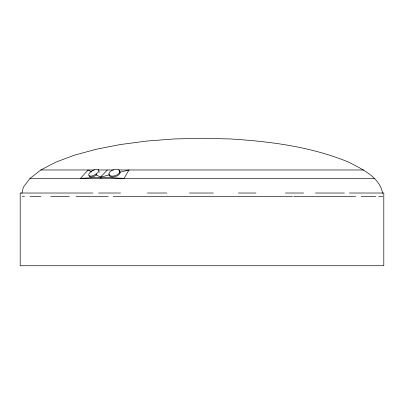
<?xml version="1.0" encoding="UTF-8"?>
<svg xmlns="http://www.w3.org/2000/svg" width="404" height="404" viewBox="0 0 404 404"><rect width="100%" height="100%" fill="white"/><g stroke="black" fill="none" stroke-linecap="round" stroke-linejoin="round"><path stroke-width="0.61" d="M21.877 193.314L23.361 187.254L29.997 178.391L40.875 169.973L55.722 162.201L74.179 155.267L95.793 149.349L120.023 144.587L146.283 141.102L173.917 138.971L202.252 138.259L230.583 138.971C270.705 141.501 311.368 146.723 348.778 162.201C361.918 169.054 379.715 177.048 382.623 193.314M107.393 169.973L100.399 177.194L80.452 178.391L88.138 169.973L91.476 171.937M119.801 171.311L120.114 172.215L128.987 169.973L124.048 178.391L100.399 177.194L96.586 174.947L95.445 175.669A5.651 2.394 -29 0 1 89.193 175.695M40.875 169.973L94.349 169.973M98.076 169.973L113.564 169.973M118.498 169.973L363.625 169.973M29.997 178.391L374.503 178.391M92.9 193.021L20.2 193.021L20.2 265.741L383.8 265.741L383.8 193.021L349.394 193.021M98.551 193.021L120.498 193.021M147.43 193.021L166.867 193.021M189.451 193.021L213.292 193.021M238.39 193.021L255.944 193.021M285.386 193.021L303.566 193.021M315.494 193.021L344.37 193.021M22.25 196.339L24.568 196.339M29.997 196.339L40.875 196.339M50.773 196.339L69.261 196.339M76.033 196.339L108.222 196.339M113.191 196.339L292.552 196.339M293.794 196.339L355.581 196.339M361.151 196.339L375.71 196.339M378.725 196.339L382.81 196.339M96.086 174.048L96.586 174.947M101.005 178.391L100.399 177.194L109.272 174.952L108.964 174.048M120.114 172.215L120.129 172.276A5.651 3.08 -18.9 0 1 115.463 176.568A5.651 3.08 -18.9 0 1 109.454 175.664M99.707 171.735A5.651 2.394 -29 0 1 99.844 172.372M92.597 170.594L91.36 171.377A5.651 2.394 -29 0 0 89.026 175.674A5.651 2.394 -29 0 0 94.945 174.77L96.182 173.988A5.651 2.394 -29 0 0 98.515 169.69A5.651 2.394 -29 0 0 92.597 170.594M119.821 171.377L119.619 170.599A5.651 3.08 -18.9 0 0 113.615 169.695A5.651 3.08 -18.9 0 0 108.944 173.988L109.146 174.765A5.651 3.08 -18.9 0 0 115.155 175.669A5.651 3.08 -18.9 0 0 119.821 171.377"/></g></svg>
